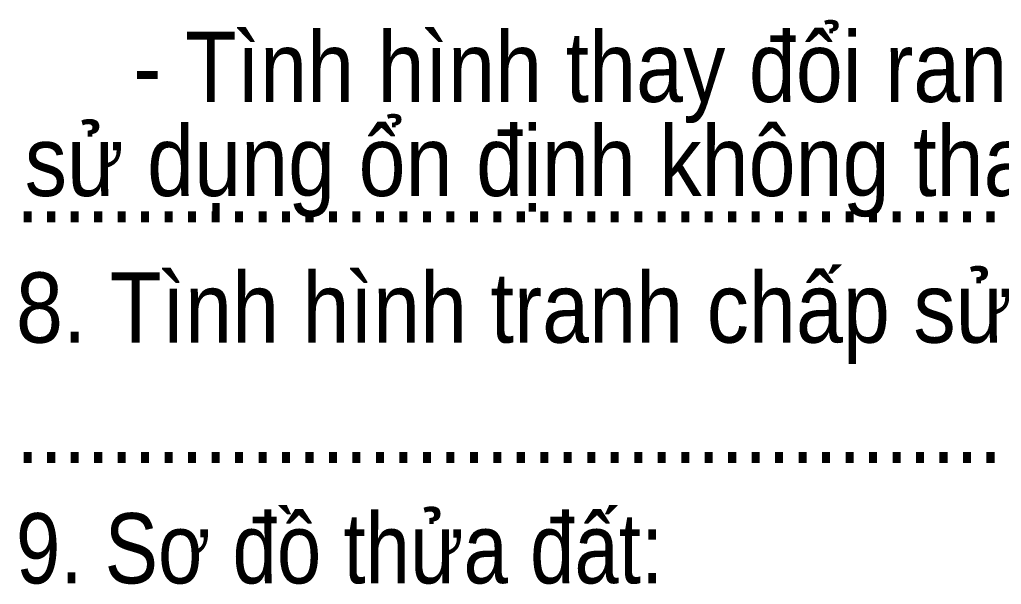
# Model space of a CAD drawing. Header units: metres. Extents: x 547965 to 548727, y 1837746 to 1837982.
# Drawn here: x 547985.17 to 548024.31, y 1837890.13 to 1837912.65 of the extents above; entities that cross this region are included whole.
import ezdxf

# ---------------------------------------------------------------- set-up
doc = ezdxf.new("R2010")
doc.units = ezdxf.units.M
doc.layers.add('7', color=7, linetype='Continuous', lineweight=13)

msp = doc.modelspace()

# ---------------------------------------------------------------- texts
at = {"layer": '7'}
for s, width, p in [('     - Tình hình thay đổi ranh giới thửa đất so với khi có giấy tờ:......................................................', 0.9, (547985.02, 1837909.37)), ('sử dụng ổn định không thay đổi', 0.9, (547985.37, 1837905.62)), ('...........................................................................................................................................................', 0.9, (547985.02, 1837904.57)), ('8. Tình hình tranh chấp sử dụng đất: ................................................................................................', 0.9, (547985.02, 1837899.77)), ('8. Tình hình tranh chấp sử dụng đất: ................................................................................................', 0.9, (547985.02, 1837899.77)), ('...........................................................................................................................................................', 0.9, (547985.02, 1837894.97)), ('...........................................................................................................................................................', 0.9, (547985.02, 1837894.97)), ('9. Sơ đồ thửa đất:', 0.85, (547985.02, 1837890.17)), ('9. Sơ đồ thửa đất:', 0.85, (547985.02, 1837890.17))]:
    msp.add_text(s, height=2.8, dxfattribs=dict(at, width=width)).set_placement(p)

doc.saveas('drawing.dxf')
